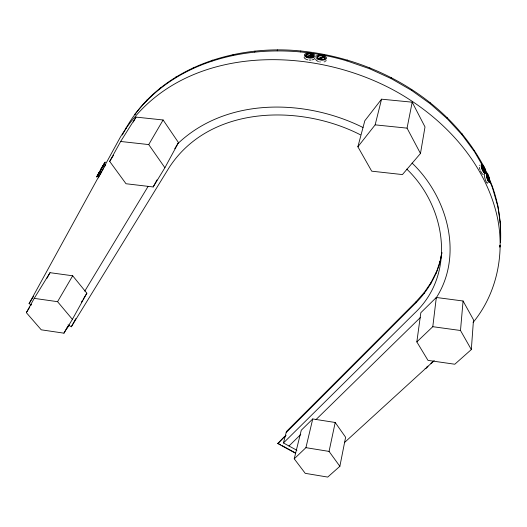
<?xml version="1.0" encoding="UTF-8"?>
<svg xmlns="http://www.w3.org/2000/svg" width="527" height="527" viewBox="0 0 527 527"><rect width="100%" height="100%" fill="white"/><g stroke="black" fill="none" stroke-linecap="round" stroke-linejoin="round"><path stroke-width="0.79" d="M500.413 242.282L500.65 239.581C501.177 218.521 497.547 197.217 488.865 177.961M500.604 240.674L500.301 222.084M500.255 223.171L497.567 204.212M497.508 205.28L492.31 187.243L492.376 186.183M471.322 349.559L473.496 319.803L463.075 301.003L436.323 297.472L420.842 312.695L416.831 341.911L427.996 360.389L454.801 364.229L471.322 349.559L460.493 330.495L463.075 301.003M484.636 169.292L484.708 168.251C449.531 100.242 375.56 58.523 300.779 50.994C234.904 44.202 159.641 67.779 125.881 128.476L126.467 127.554L122.317 134.965M481.797 164.371L474.498 151.704L474.59 150.676M313.157 55.73L313.025 55.071A3.88 1.825 5.1 0 0 308.223 53.925A3.88 1.825 5.1 0 0 305.897 55.915L306.035 56.646L308.427 56.363M474.498 151.704L461.981 134.741L462.093 133.726M499.813 246.827L499.998 245.213M500.373 241.992L500.65 239.581M499.859 247.117L500.044 245.51M286.168 432.588L415.889 302.841C427.087 291.497 435.605 277.577 439.986 262.209L441.87 252.532M416.831 341.911L432.792 326.694L436.323 297.472M436.086 273.355L440.117 261.122M430.77 283.822L430.915 282.729L436.224 272.268M424.143 293.519L424.294 292.419L430.915 282.729M461.981 134.741L447.192 118.687L447.324 117.692M415.889 302.841L416.047 301.74L424.294 292.419M317.399 57.674A3.88 1.844 8 0 1 319.263 55.882A3.88 1.844 8 0 1 323.756 56.606L324.065 57.298L318.954 58.866M447.192 118.687L430.309 103.812L430.473 102.831M420.474 153.476L425.006 126.915L412.2 102.185L381.548 99.181L364.816 120.762L357.873 146.783L371.7 171.17L402.417 174.575L420.474 153.476L407.055 128.14L412.2 102.185M339.862 466.309L345.62 437.265L335.205 422.483L312.742 418.958L301.286 430.216L294.237 458.806L305.225 473.332L327.728 477.08L339.862 466.309L329.059 451.408L305.923 447.66L294.237 458.806M430.309 103.812L411.554 90.374L411.752 89.412M439.986 262.209L441.903 252.835M329.059 451.408L335.205 422.483M305.923 447.66L312.742 418.958M411.554 90.374L391.199 78.609L391.429 77.667M357.873 146.783L375.152 124.859L381.548 99.181M296.892 450.321L283.454 442.963L286.451 431.514L416.047 301.74M277.795 443.563L284.488 436.685L277.795 443.563L295.561 453.279M391.199 78.609L369.559 68.734L369.822 67.799M135.452 113.529L134.872 114.445C183.396 51.106 274.336 39.196 346.964 60.915L347.267 59.992M323.789 55.276L324.125 54.36M300.41 51.896L300.779 50.994M277.195 50.816L277.604 49.92M254.515 52.015L254.956 51.119M102.218 170.873L102.567 170.214M97.264 175.787L98.206 174.108M100.492 170.465L99.465 171.986M101.085 169.49L101.27 169.108L99.26 172.329M232.71 55.427L233.178 54.538M164.898 167.731L178.488 142.619L163.12 119.978L136.012 117.106L120.657 141.473L109.682 161.4L126.012 183.739L153.166 186.953L164.898 167.731L148.733 144.582L120.657 141.473M153.166 186.953L156.993 179.918M31.212 304.784L29.084 303.618L120.242 137.363C179.173 38.965 322.959 42.99 409.67 99.669C451.02 126.46 485.67 166.815 496.981 215.629C505.248 252.426 497.284 293.032 473.134 322.399M67.957 324.915L71.336 326.766L75.835 318.591M100.4 170.643L99.807 171.683M100.96 169.734L100.604 170.366M26.35 312.656L34.222 298.368L50.012 272.683L72.686 275.786L86.863 293.203L72.39 319.336L63.951 333.169L41.244 329.816L26.35 312.656L29.762 307.096M46.857 278.388L50.012 272.683M133.298 122.02L136.012 117.106M63.951 333.169L67.476 326.812M67.252 328.084L69.162 324.988M101.599 168.442L103.002 166.183M100.446 170.952L100.15 171.479M212.091 60.954L212.585 60.065M102.752 169.885L102.963 169.516M103.826 164.543L104.583 163.139L103.549 164.74M102.159 167.731L103.16 166.163M100.387 170.748L99.623 172.013M102.08 167.211L100.492 170.017L101.415 168.627M103.2 169.101L103.457 168.66M102.278 166.868L101.079 168.884L102.594 166.637M103.444 165.201L105.229 162.052L103.345 165.076M99.419 172.355L99.886 171.618M98.483 174.272L98.892 173.574M99.59 172.454L99.787 172.112M99.88 175.023L98.285 177.922M192.928 68.451L193.455 67.555M148.733 144.582L163.12 119.978M34.222 298.368L57.568 301.681L72.686 275.786M102.054 167.191L102.482 166.519M103.239 165.557L103.661 164.892M103.404 165.656L103.608 165.3L103.411 165.597M98.213 174.029L98.832 173.047M98.615 173.409L96.566 177L97.185 176.104M99.61 172.092L99.004 173.067M102.343 166.697L102.699 166.157M103.022 165.913L103.378 165.373M102.765 166.684L102.976 166.321M99.03 173.067L99.326 172.573M99.168 173.166L99.379 172.803M102.633 166.196L102.936 165.695M102.791 166.367L103.088 165.873M104.313 167.197L104.609 166.697M100.17 174.529L100.466 174.035M98.799 173.04L99.096 172.546M99.109 173.212L99.32 172.849M102.917 165.788L103.233 165.201M102.495 166.861L102.811 166.275M102.758 166.736L102.976 166.374M99.043 172.685L99.386 172.052M98.45 174.048L98.786 173.423M97.383 175.985L98.233 174.575M99.076 173.166L100.341 171.051M97.508 176.031L98.351 174.621M99.616 172.507L100.466 171.097M100.762 173.535L101.342 172.573M103.127 165.425L103.523 164.714M104.906 166.203L105.196 165.715M98.575 173.778L97.396 175.761M99.537 172.494L99.946 171.822M98.536 174.22L98.74 173.877M175.465 77.746L176.005 76.85M84.775 291.135L148.028 186.518M102.383 166.987L101.665 168.232M81.395 302.188L82.238 300.805M83.075 299.422L86.863 293.203M174.773 148.726L178.488 142.619M105.479 165.254L105.743 164.819M98.174 174.444L97.324 175.787M101.612 172.125L101.869 171.703M30.612 305.706L31.468 304.323M71.336 326.766L169.048 167.718C209.45 105.202 299.81 103.74 360.448 134.813M29.084 303.618L33.616 296.266M100.13 171.519L100.453 170.998M159.879 88.648L160.439 87.745M109.682 161.4L113.549 155.241M146.315 100.953L146.881 100.044M104.359 164.042L104.623 163.633M97.824 175.366L97.574 175.755M435.822 298.473C464.017 255.332 447.443 196.808 412.068 163.074M177.329 144.088C226.294 97.1 305.14 98.641 363.017 127.508M285.97 435.216L284.771 436.606L285.897 435.486M283.454 442.963L414.354 313.413C456.725 273.974 445.954 206.544 406.778 169.095M288.987 445.994L300.759 434.485M316.062 419.518L420.236 317.643M344.388 442.634L434.255 360.573M481.316 167.85L481.764 167.658L484.807 170.307L484.715 169.957A3.722 1.041 67.7 0 0 482.534 165.847A3.722 1.041 67.7 0 0 481.691 167.322L481.764 167.658M324.046 56.778L317.952 58.378M318.275 58.761L324.362 57.16A3.88 1.851 8 0 1 324.171 59.32M318.861 58.8L324.026 57.265L323.69 57.068A3.88 1.851 8 0 0 323.308 56.876M486.487 177.546L488.76 178.014L488.661 177.639A3.702 0.797 74.4 0 0 486.698 174.424M486.52 177.678L486.955 177.961M488.76 178.014L487.106 177.816L488.292 178.152L488.41 178.666A3.702 0.797 74.4 0 1 488.496 179.094M488.298 181.117A3.702 0.797 74.4 0 0 488.746 178.567L487.119 177.882M306.022 56.112L313.203 55.263M305.983 56.58L308.4 56.33M309.968 56.106L312.392 55.855M310.818 56.079L312.412 55.888M375.152 124.859L407.055 128.14M432.792 326.694L460.493 330.495M487.455 177.783L488.661 178.192M346.964 60.915L369.559 68.734M277.861 443.293L280.707 444.847M282.129 445.625L295.627 453.009M481.665 167.83L484.781 170.807A3.722 1.041 67.7 0 1 484.043 172.382M481.922 168.376L483.766 170.023M481.948 168.495L483.779 170.083M57.568 301.681L72.39 319.336M484.708 168.251L486.948 173.482M484.952 170.043L486.237 173.034M489.431 180.511L492.31 187.243M486.961 177.408L486.869 177.026A3.702 0.797 74.4 0 1 486.665 175.787M487.745 182.658A5.092 1.107 74.3 0 1 485.538 180.3A5.092 1.107 74.3 0 1 484.432 173.693M486.717 174.483A3.702 0.797 74.4 0 1 486.856 174.628M487.778 176.473A3.702 0.797 74.4 0 1 487.923 176.894M487.844 180.372A3.702 0.797 74.4 0 1 487.686 180.036M487.376 179.272A3.702 0.797 74.4 0 1 487.225 178.851M483.226 174.523A5.118 1.436 67.7 0 1 480.486 170.893M479.998 169.701A5.118 1.436 67.7 0 1 479.787 169.101M479.61 168.515A5.118 1.436 67.7 0 1 479.346 167.402M479.313 165.419A5.118 1.436 67.7 0 1 479.412 165.214M481.994 165.959A3.722 1.041 67.7 0 1 482.185 166.124M482.389 166.341A3.722 1.041 67.7 0 1 482.811 166.907M483.437 168.008A3.722 1.041 67.7 0 1 483.634 168.423M483.99 169.286A3.722 1.041 67.7 0 1 484.267 170.142M483.648 172A3.722 1.041 67.7 0 1 483.437 171.743M483.226 171.44A3.722 1.041 67.7 0 1 483.009 171.097M482.594 170.326A3.722 1.041 67.7 0 1 482.396 169.911M482.212 169.483A3.722 1.041 67.7 0 1 481.889 168.614M433.26 361.384A4.308 1.548 -60 0 1 430.888 363.314M427.99 366.14A4.282 1.528 -60.2 0 1 425.098 368.656M427.272 366.41A3.109 1.113 -60.2 0 1 427.041 366.68M326.134 60.48A5.336 2.549 8 0 1 325.982 60.776M325.752 61.06A5.336 2.549 8 0 1 325.442 61.31M324.612 61.725A5.336 2.549 8 0 1 324.112 61.883M320.337 61.982A5.336 2.549 8 0 1 319.678 61.85M318.427 61.488A5.336 2.549 8 0 1 315.627 59.116M317.425 57.219A3.88 1.851 8 0 1 317.821 56.837M318.104 56.679A3.88 1.851 8 0 1 318.427 56.541M322.458 56.567A3.88 1.851 8 0 1 322.899 56.712M323.848 59.459A3.88 1.851 8 0 1 320.258 59.551M319.349 59.287A3.88 1.851 8 0 1 318.558 58.932M317.709 58.148A3.88 1.844 8 0 1 317.524 57.911M314.626 58.497A5.329 2.516 5.1 0 1 314.421 58.787M314.138 59.057A5.329 2.516 5.1 0 1 313.782 59.301M313.361 59.518A5.329 2.516 5.1 0 1 312.333 59.854M311.121 60.038A5.329 2.516 5.1 0 1 309.138 60.025M307.827 59.814A5.329 2.516 5.1 0 1 306.615 59.459M306.075 59.228A5.329 2.516 5.1 0 1 305.588 58.978M305.166 58.701A5.329 2.516 5.1 0 1 304.158 57.147M307.537 54.498A3.873 1.825 5.1 0 1 307.959 54.419M310.324 54.439A3.873 1.825 5.1 0 1 310.792 54.531M311.668 54.788A3.873 1.825 5.1 0 1 312.412 55.131M313.381 56.567A3.88 1.825 5.1 0 0 313.374 55.658L306.24 56.501A3.88 1.825 5.1 0 0 307.162 57.1M313.229 56.778A3.88 1.825 5.1 0 1 312.768 57.153M312.103 57.443A3.88 1.825 5.1 0 1 310.357 57.706M309.876 57.706A3.88 1.825 5.1 0 1 307.985 57.403M98.114 174.905L98.338 174.542L98.114 174.905M486.428 175.181A5.099 1.094 74.4 0 0 489.366 182.638A5.099 1.094 74.4 0 0 488.437 175.339A5.099 1.094 74.4 0 0 486.428 175.181M486.882 175.873A3.702 0.797 74.4 0 0 489.016 181.295A3.702 0.797 74.4 0 0 488.345 175.992A3.702 0.797 74.4 0 0 486.882 175.873M481.316 166.802A5.125 1.429 67.7 0 0 485.354 173.732A5.125 1.429 67.7 0 0 483.806 166.367A5.125 1.429 67.7 0 0 481.316 166.802M481.915 167.388A3.722 1.034 67.7 0 0 484.847 172.428A3.722 1.034 67.7 0 0 483.727 167.085A3.722 1.034 67.7 0 0 481.915 167.388M317.821 59.123A5.349 2.543 8 0 0 326.437 58.504A5.349 2.543 8 0 0 319.349 54.913A5.349 2.543 8 0 0 317.821 59.123M318.743 58.675A3.887 1.844 8 0 0 325.001 58.233A3.887 1.844 8 0 0 319.863 55.618A3.887 1.844 8 0 0 318.743 58.675M324.876 58.187A3.88 1.851 8 0 0 324.56 57.713A3.887 1.851 8 0 1 324.876 58.187M306.464 57.324A5.336 2.516 5.1 0 0 314.948 56.205A5.336 2.516 5.1 0 0 307.584 53.069A5.336 2.516 5.1 0 0 306.464 57.324M307.34 56.83A3.88 1.825 5.1 0 0 313.499 56.02A3.88 1.825 5.1 0 0 308.157 53.734A3.88 1.825 5.1 0 0 307.34 56.83"/></g></svg>
